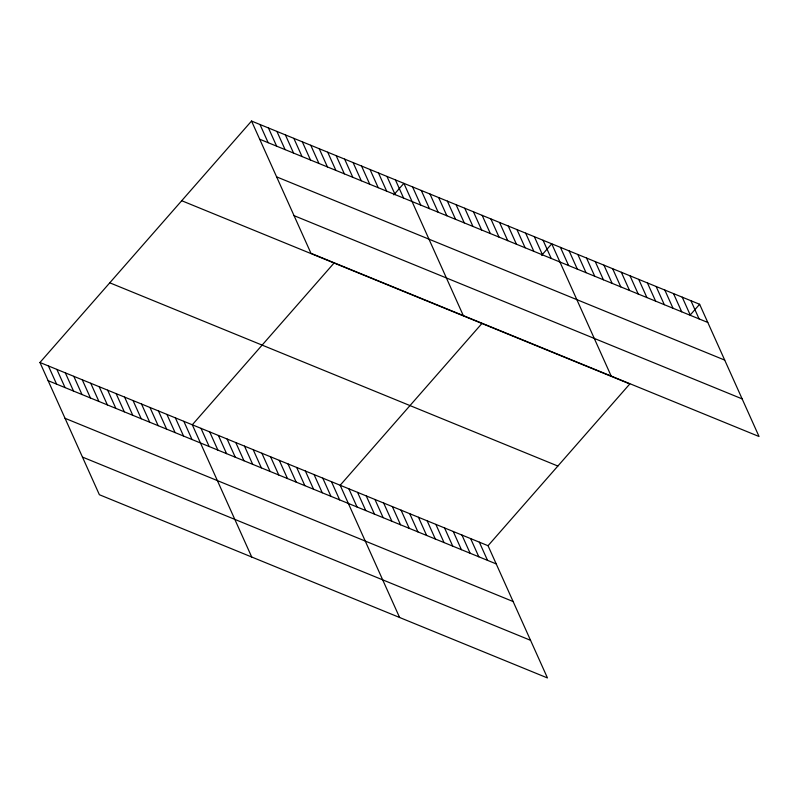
<?xml version="1.0" encoding="UTF-8"?>
<svg xmlns="http://www.w3.org/2000/svg" width="799" height="799" viewBox="0 0 799 799"><rect width="100%" height="100%" fill="white"/><g stroke="black" fill="none" stroke-linecap="round" stroke-linejoin="round"><path stroke-width="1.2" d="M39.95 362.486L488.039 545.717L547.465 677.952L99.376 494.721L39.95 362.486L251.535 121.049L699.624 304.279L759.05 436.514L310.961 253.283L251.535 121.049M334.062 263.021L192.299 424.788L251.725 557.023M393.797 194.856L403.885 183.351L463.31 315.585M481.927 323.485L340.174 485.253L399.6 617.487M541.662 255.32L551.749 243.815L611.185 376.049M488.039 545.717L629.802 383.959L181.713 200.719M690.316 314.906L699.624 304.279M259.705 139.236L707.794 322.466M276.624 176.869L724.713 360.099M294.042 215.65L742.131 398.881M109.773 282.806L557.862 466.047M48.12 380.674L496.209 563.904M65.039 418.306L513.128 601.537M82.467 457.078L530.556 640.319M690.925 300.724L699.095 318.911M682.226 297.168L690.396 315.355M673.527 293.613L681.697 311.8M664.828 290.057L672.998 308.244M656.129 286.501L664.309 304.679M647.43 282.936L655.609 301.123M638.731 279.38L646.91 297.568M630.031 275.825L638.211 294.012M621.342 272.269L629.512 290.456M612.643 268.714L620.813 286.901M603.944 265.158L612.114 283.345M595.245 261.603L603.415 279.79M586.546 258.037L594.716 276.224M577.847 254.482L586.017 272.669M569.148 250.926L577.317 269.113M560.449 247.37L568.618 265.558M543.05 240.259L551.23 258.447M534.351 236.704L542.531 254.891M525.652 233.148L533.832 251.325M516.963 229.583L525.133 247.77M508.264 226.027L516.434 244.214M499.565 222.472L507.735 240.659M490.866 218.916L499.035 237.103M482.167 215.36L490.336 233.548M473.467 211.805L481.637 229.992M464.768 208.249L472.938 226.437M456.069 204.684L464.249 222.871M447.37 201.128L455.55 219.316M438.671 197.573L446.851 215.76M429.972 194.017L438.152 212.204M421.283 190.462L429.453 208.649M412.584 186.906L420.753 205.093M395.415 179.885L403.595 198.072M386.956 176.429L395.125 194.616M378.486 172.964L386.666 191.151M370.027 169.498L378.197 187.685M361.557 166.042L369.737 184.229M353.098 162.577L361.268 180.764M344.639 159.121L352.808 177.308M336.169 155.655L344.339 173.842M327.71 152.2L335.88 170.387M319.24 148.734L327.42 166.921M310.781 145.278L318.951 163.465M302.312 141.813L310.491 160M479.34 542.161L487.52 560.349M293.852 138.357L302.022 156.544M470.641 538.606L478.821 556.793M285.383 134.891L293.563 153.078M461.942 535.05L470.122 553.238M276.923 131.435L285.093 149.613M453.243 531.495L461.423 549.682M268.454 127.97L276.634 146.157M444.554 527.929L452.723 546.116M259.995 124.504L268.164 142.691M435.854 524.374L444.024 542.561M427.155 520.818L435.325 539.005M418.456 517.263L426.626 535.45M409.757 513.707L417.927 531.894M401.058 510.152L409.228 528.339M392.359 506.596L400.529 524.783M383.66 503.03L391.84 521.218M374.961 499.475L383.14 517.662M366.262 495.919L374.441 514.107M357.562 492.364L365.742 510.551M348.873 488.808L357.043 506.995M331.475 481.697L339.645 499.884M322.776 478.142L330.946 496.329M314.077 474.576L322.247 492.763M305.378 471.02L313.548 489.208M296.679 467.465L304.848 485.652M287.98 463.909L296.159 482.097M279.28 460.354L287.46 478.541M270.581 456.798L278.761 474.986M261.882 453.243L270.062 471.43M253.193 449.677L261.363 467.864M244.494 446.122L252.664 464.309M235.795 442.566L243.965 460.753M227.096 439.011L235.266 457.198M218.397 435.455L226.566 453.642M209.698 431.899L217.867 450.087M200.998 428.344L209.168 446.531M183.84 421.323L192.01 439.51M175.371 417.857L183.55 436.044M166.911 414.401L175.081 432.589M158.442 410.936L166.621 429.123M149.982 407.48L158.152 425.667M141.513 404.014L149.693 422.202M133.053 400.559L141.223 418.746M124.594 397.093L132.764 415.28M116.125 393.637L124.294 411.825M107.665 390.172L115.835 408.359M99.196 386.716L107.376 404.903M90.736 383.25L98.906 401.438M82.267 379.785L90.447 397.972M73.808 376.329L81.977 394.516M65.338 372.863L73.518 391.051M56.879 369.408L65.049 387.595M48.409 365.942L56.589 384.129"/></g></svg>
